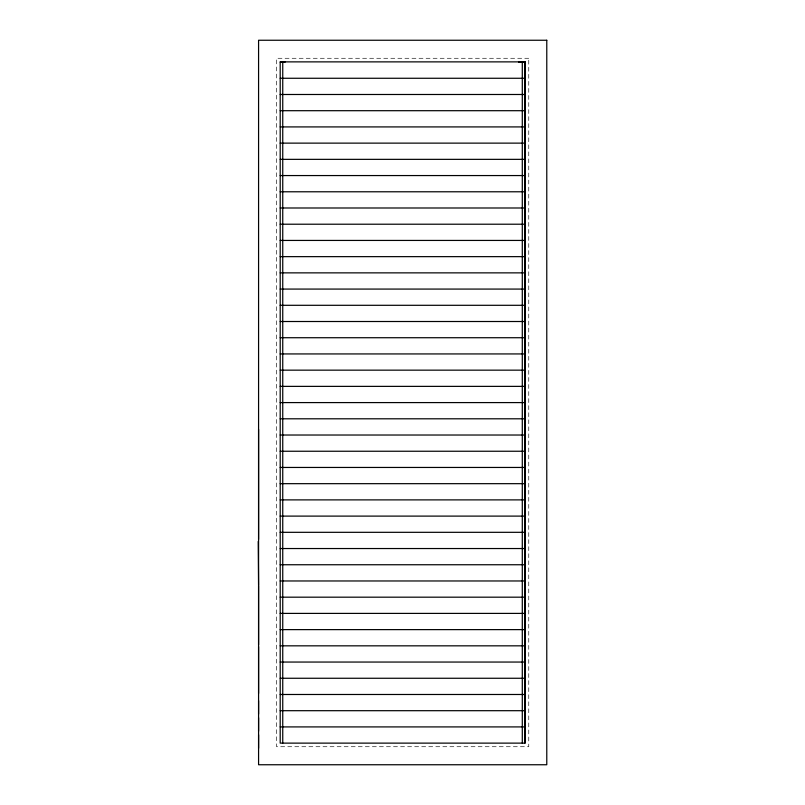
<?xml version="1.0" encoding="UTF-8"?>
<svg xmlns="http://www.w3.org/2000/svg" width="805" height="805" viewBox="0 0 805 805"><rect width="100%" height="100%" fill="white"/><g stroke="black" fill="none" stroke-linecap="round" stroke-linejoin="round"><path stroke-width="0.6" stroke-dasharray="4.03 3.02" d="M528.764 58.272L276.598 58.272L276.598 746.728L528.764 746.728L528.764 58.272"/><path stroke-width="1.21" d="M280.2 62.055L285.161 62.055M518.531 62.055L524.84 62.055L524.84 743.126M280.2 78.266L524.84 78.266M280.2 94.487L524.84 94.487M280.2 110.698L524.84 110.698M280.2 126.918L524.84 126.918M280.2 143.129L524.84 143.129M280.2 159.35L524.84 159.35M280.2 175.56L524.84 175.56M280.2 191.781L524.84 191.781M280.2 207.992L524.84 207.992M280.2 224.213L524.84 224.213M280.2 240.433L524.84 240.433M280.2 256.644L524.84 256.644M280.2 272.865L524.84 272.865M280.2 289.075L524.84 289.075M280.2 305.296L524.84 305.296M280.2 321.507L524.84 321.507M280.2 337.728L524.84 337.728M280.2 353.938L524.84 353.938M280.2 370.159L524.84 370.159M280.2 386.37L524.84 386.37M280.2 402.591L524.84 402.591M280.2 418.801L524.84 418.801M258.576 429.367L258.576 539.42M280.2 435.022L524.84 435.022M280.2 451.243L524.84 451.243M280.2 467.453L524.84 467.453M280.2 483.674L524.84 483.674M280.2 499.885L524.84 499.885M280.2 516.106L524.84 516.106M280.2 532.316L524.84 532.316M280.2 548.537L524.84 548.537M280.2 564.748L524.84 564.748M280.2 580.969L524.84 580.969M258.576 585.426L258.224 541.453M258.576 586.02L258.576 644.745M280.2 597.179L524.84 597.179M280.2 613.4L524.84 613.4M280.2 629.621L524.84 629.621M280.2 645.831L524.84 645.831M258.576 646.626L258.576 693.447M280.2 662.052L524.84 662.052M280.2 678.263L524.84 678.263M280.2 694.484L524.84 694.484M258.576 700.662L258.576 714.126M280.2 710.694L524.84 710.694M258.576 717.728L258.576 731.202M280.2 726.915L524.84 726.915M258.576 734.804L258.576 748.278M522.294 62.055L522.294 743.126M282.746 62.055L282.746 743.126M546.776 40.25L258.576 40.25L258.576 764.75L546.776 764.75L546.776 40.25M525.162 61.874L280.2 61.874L280.2 743.126L525.162 743.126L525.162 61.874"/></g></svg>
